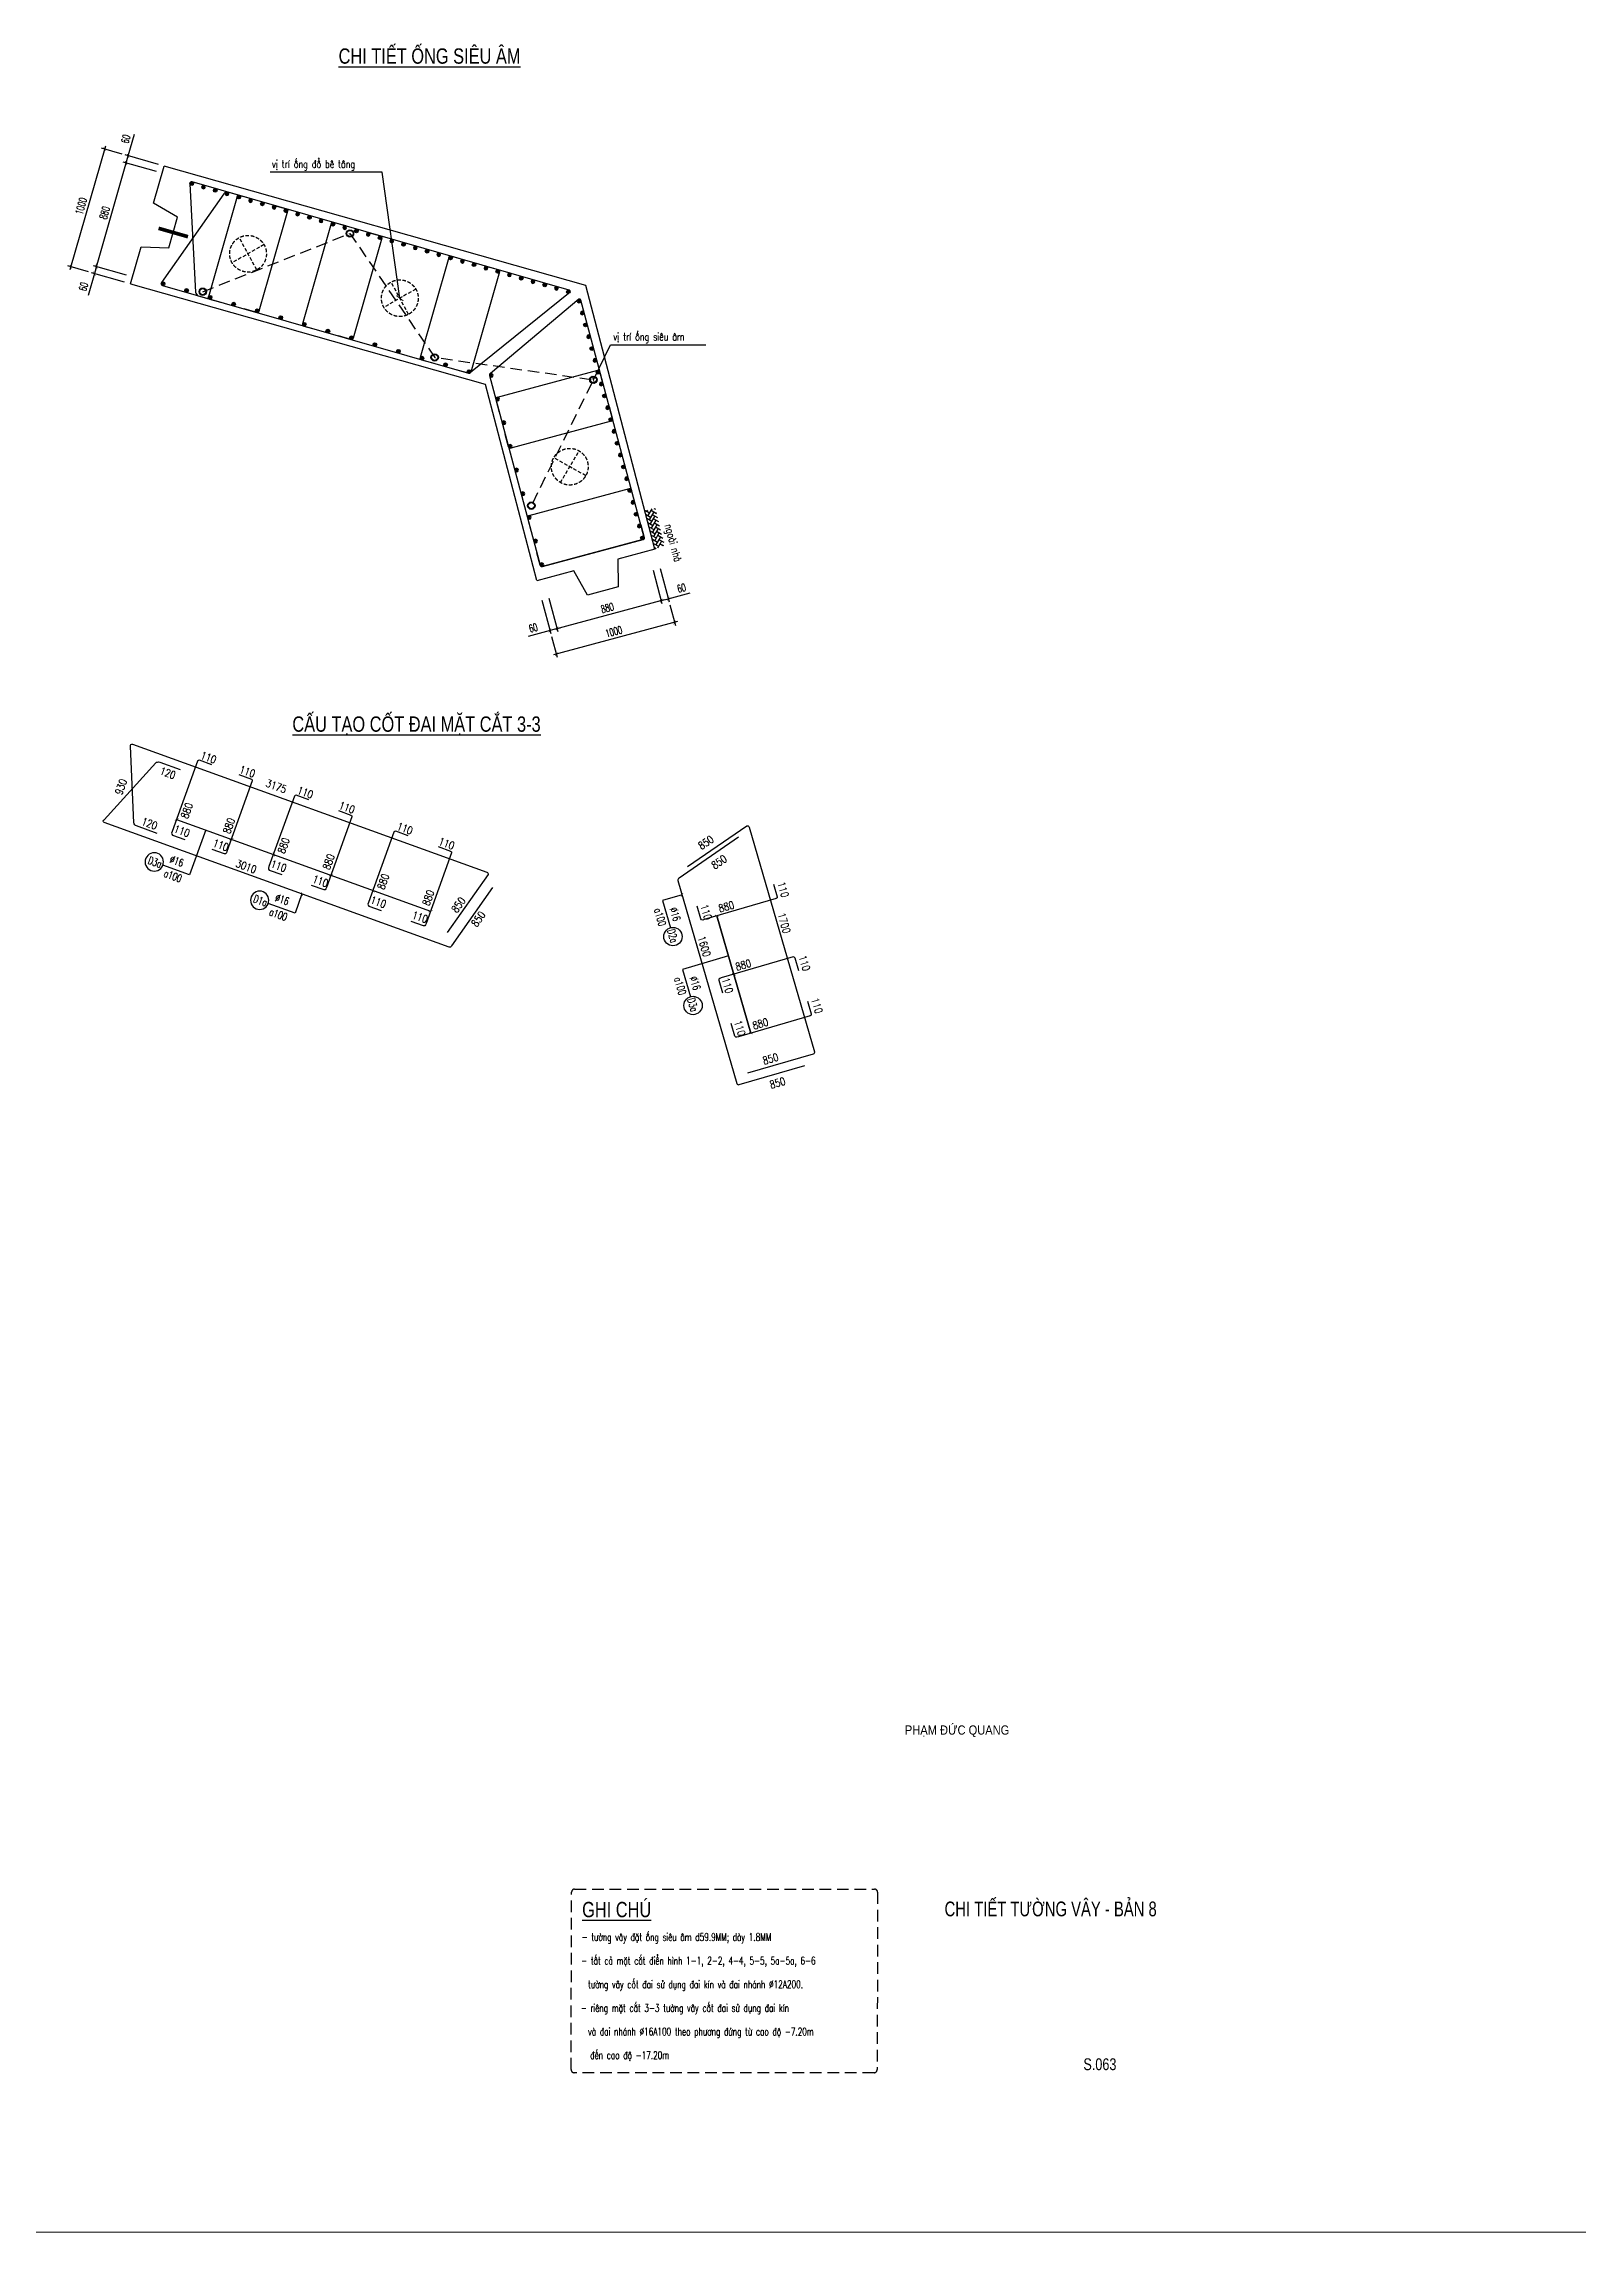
# Model space of a CAD drawing. Header units: millimetres. Extents: x -143483 to 1166745, y -1448440 to -1202244.
# Drawn here: x 762709 to 812847, y -1285398 to -1213936 of the extents above; entities that cross this region are included whole.
import ezdxf
from ezdxf.enums import TextEntityAlignment as Align

# ---------------------------------------------------------------- set-up
doc = ezdxf.new("R2010")
doc.units = ezdxf.units.MM
doc.header["$LTSCALE"] = 30
doc.header["$PDMODE"] = 3
doc.linetypes.add('DASHED', pattern=[19.05, 12.7, -6.35])
doc.layers.get('0').update_dxf_attribs({"lineweight": 9})
doc.layers.get('Defpoints').update_dxf_attribs({"lineweight": 9})
for name, color, linetype in [('0-Chu khung ten', 7, 'Continuous'), ('ccu11-Cotthep', 9, 'Continuous'), ('ccu11-Dim', 8, 'Continuous'), ('ccu11-Hatch', 8, 'Continuous'), ('ccu11-Manh', 8, 'Continuous'), ('ccu11-Text', 31, 'Continuous'), ('ccu11-Thay', 7, 'Continuous'), ('ccu11-Thep', 4, 'Continuous'), ('ccu11-Thep doc', 4, 'Continuous'), ('ccu11-Thepdai', 6, 'Continuous'), ('Xref_ST_MBDV Cot vach 30.7.2022$0$Xref_ST_MBDV Cot vach 30.7.2022|Xref_ST_MBDV Cot vach 30.7.2022|Xref_ST_MBDV Cot vach 30.7.2022|Xref_ST_MBDV Cot vach 30.7.2022|ccu12-Thay', 7, 'Continuous')]:
    doc.layers.add(name, color=color, linetype=linetype)
doc.layers.add('ccu11-Khuat', color=9, linetype='DASHED', lineweight=30)
doc.layers.add('Vicom_thep doc', color=1, linetype='Continuous', lineweight=35)
doc.styles.add('ccu11-dim', font='vnsimli.shx', dxfattribs={"width": 0.65, "bigfont": 'bigfont.shx'})
doc.styles.add('ccu11-VnAvantH', font='VHAVAN.TTF')
doc.styles.add('ccu11-VnAvH-B', font='VHAVANB.TTF')
doc.styles.add('ccu11-vnsimli', font='vnsimli.shx', dxfattribs={"width": 0.8, "bigfont": 'vns.shx'})
doc.styles.add('ccu11-vnsimple', font='vnsimple.shx', dxfattribs={"bigfont": 'bigfont.shx'})
doc.styles.add('ccu11_simli', font='vnsimli.shx', dxfattribs={"width": 0.8})
doc.styles.add('LoGoTTAs1', font='VHARIAL.TTF')
doc.styles.add('LoGoTTAs2', font='VHAVAN.TTF')
doc.styles.add('VNARIALH', font='VHARIAL.TTF')
doc.dimstyles.new('ccu11-100', dxfattribs={"dimscale": 100, "dimtxt": 2.5, "dimasz": 1, "dimexe": 1, "dimexo": 2, "dimgap": 1, "dimtad": 1, "dimdec": 0, "dimdsep": 46, "dimtxsty": 'ccu11-dim', "dimblk": 'ARCHTICK', "dimcen": -1, "dimdle": 1, "dimclrd": 256, "dimclre": 256, "dimclrt": 3, "dimadec": 0, "dimazin": 2, "dimtfac": 0.1, "dimtdec": 0, "dimtmove": 0, "dimatfit": 1, "dimldrblk": 'ARCHTICK', "dimfxl": 0, "dimtvp": 0.833333, "dimtolj": 1, "dimtzin": 12, "dimarcsym": 0})
doc.dimstyles.new('ccu11-100x4', dxfattribs={"dimscale": 100, "dimtxt": 2.5, "dimasz": 1, "dimexe": 1, "dimexo": 2, "dimgap": 1, "dimtad": 1, "dimdec": 0, "dimlfac": 0.25, "dimdsep": 46, "dimtxsty": 'ccu11-dim', "dimblk": 'ARCHTICK', "dimcen": -1, "dimdle": 1, "dimclrd": 256, "dimclre": 256, "dimclrt": 3, "dimadec": 0, "dimazin": 2, "dimtfac": 0.1, "dimtdec": 0, "dimtmove": 0, "dimatfit": 1, "dimldrblk": 'ARCHTICK', "dimfxl": 0, "dimtvp": 0.833333, "dimtolj": 1, "dimtzin": 12, "dimarcsym": 0})

# ---------------------------------------------------------------- blocks, each defined once
blk = doc.blocks.new('_ARCHTICK')
at = {"color": 0, "linetype": 'ByBlock', "const_width": 0.15}
blk.add_lwpolyline([(-0.5, -0.5), (0.5, 0.5)], dxfattribs=at)
blk = doc.blocks.new('*D3119')
at = {"layer": 'ccu11-Dim', "linetype": 'ByBlock', "lineweight": -2, "ltscale": 30, "transparency": 16777216}
for p, q in [((765466, -1217596), (765669, -1216885)), ((766454, -1217879), (765369, -1217568)), ((765399, -1217826), (765466, -1217596)), ((766388, -1218110), (765303, -1217799)), ((765399, -1217826), (765372, -1217923))]:
    blk.add_line(p, q, dxfattribs=at)
at = {"layer": 'Defpoints', "color": 0, "linetype": 'ByBlock', "ltscale": 30, "transparency": 16777216}
for p in [(765399, -1217826), (766580, -1218165), (766646, -1217934)]:
    blk.add_point(p, dxfattribs=at)
at = {"layer": 'ccu11-Dim', "linetype": 'ByBlock', "lineweight": -2, "ltscale": 30, "transparency": 16777216, "xscale": 100, "yscale": 100, "zscale": 100}
for p, rotation in [((765466, -1217596), 254.0000000005541), ((765399, -1217826), 74.0000000005541)]:
    blk.add_blockref('_ARCHTICK', p, dxfattribs=dict(at, rotation=rotation))
at = {"layer": 'ccu11-Dim', "color": 3, "linetype": 'ByBlock', "ltscale": 30, "transparency": 16777216, "insert": (765389, -1217045), "char_height": 250, "attachment_point": 5, "rotation": 74, "style": 'ccu11-dim'}
blk.add_mtext('\\A1;60', dxfattribs=at)
blk = doc.blocks.new('*D3120')
at = {"layer": 'ccu11-Dim', "linetype": 'ByBlock', "lineweight": -2, "ltscale": 30, "transparency": 16777216}
for p, q in [((765427, -1217730), (764402, -1221306)), ((766388, -1218110), (765303, -1217799)), ((765418, -1221494), (764333, -1221183))]:
    blk.add_line(p, q, dxfattribs=at)
at = {"layer": 'Defpoints', "color": 0, "linetype": 'ByBlock', "ltscale": 30, "transparency": 16777216}
for p in [(766580, -1218165), (764429, -1221210), (765610, -1221549)]:
    blk.add_point(p, dxfattribs=at)
at = {"layer": 'ccu11-Dim', "linetype": 'ByBlock', "lineweight": -2, "ltscale": 30, "transparency": 16777216, "xscale": 100, "yscale": 100, "zscale": 100}
for p, rotation in [((765399, -1217826), 74.0000000005541), ((764429, -1221210), 254.0000000005541)]:
    blk.add_blockref('_ARCHTICK', p, dxfattribs=dict(at, rotation=rotation))
at = {"layer": 'ccu11-Dim', "color": 3, "linetype": 'ByBlock', "ltscale": 30, "transparency": 16777216, "insert": (764698, -1219456), "char_height": 250, "attachment_point": 5, "rotation": 74, "style": 'ccu11-dim'}
blk.add_mtext('\\A1;880', dxfattribs=at)
blk = doc.blocks.new('*D3121')
at = {"layer": 'ccu11-Dim', "linetype": 'ByBlock', "lineweight": -2, "ltscale": 30, "transparency": 16777216}
for p, q in [((765418, -1221494), (764333, -1221183)), ((764429, -1221210), (764363, -1221441)), ((764429, -1221210), (764457, -1221114)), ((764363, -1221441), (764159, -1222152)), ((765352, -1221724), (764267, -1221413))]:
    blk.add_line(p, q, dxfattribs=at)
at = {"layer": 'Defpoints', "color": 0, "linetype": 'ByBlock', "ltscale": 30, "transparency": 16777216}
for p in [(764429, -1221210), (765544, -1221779), (765610, -1221549)]:
    blk.add_point(p, dxfattribs=at)
at = {"layer": 'ccu11-Dim', "linetype": 'ByBlock', "lineweight": -2, "ltscale": 30, "transparency": 16777216, "xscale": 100, "yscale": 100, "zscale": 100}
for p, rotation in [((764429, -1221210), 254.0000000005541), ((764363, -1221441), 74.0000000005541)]:
    blk.add_blockref('_ARCHTICK', p, dxfattribs=dict(at, rotation=rotation))
at = {"layer": 'ccu11-Dim', "color": 3, "linetype": 'ByBlock', "ltscale": 30, "transparency": 16777216, "insert": (764007, -1221867), "char_height": 250, "attachment_point": 5, "rotation": 74, "style": 'ccu11-dim'}
blk.add_mtext('\\A1;60', dxfattribs=at)
blk = doc.blocks.new('*D3122')
at = {"layer": 'ccu11-Dim', "linetype": 'ByBlock', "lineweight": -2, "ltscale": 30, "transparency": 16777216}
for p, q in [((764724, -1217279), (763566, -1221316)), ((765273, -1217541), (764600, -1217348)), ((764171, -1221386), (763498, -1221193))]:
    blk.add_line(p, q, dxfattribs=at)
at = {"layer": 'Defpoints', "color": 0, "linetype": 'ByBlock', "ltscale": 30, "transparency": 16777216}
for p in [(765466, -1217596), (763594, -1221220), (764363, -1221441)]:
    blk.add_point(p, dxfattribs=at)
at = {"layer": 'ccu11-Dim', "linetype": 'ByBlock', "lineweight": -2, "ltscale": 30, "transparency": 16777216, "xscale": 100, "yscale": 100, "zscale": 100}
for p, rotation in [((764697, -1217375), 74.0000000005541), ((763594, -1221220), 254.0000000005541)]:
    blk.add_blockref('_ARCHTICK', p, dxfattribs=dict(at, rotation=rotation))
at = {"layer": 'ccu11-Dim', "color": 3, "linetype": 'ByBlock', "ltscale": 30, "transparency": 16777216, "insert": (763929, -1219236), "char_height": 250, "attachment_point": 5, "rotation": 74, "style": 'ccu11-dim'}
blk.add_mtext('\\A1;1000', dxfattribs=at)
blk = doc.blocks.new('*D3123')
at = {"layer": 'ccu11-Dim', "linetype": 'ByBlock', "lineweight": -2, "ltscale": 30, "transparency": 16777216}
for p, q in [((782617, -1231128), (782909, -1232218)), ((782849, -1231066), (783141, -1232155)), ((783115, -1232059), (783829, -1231867)), ((782883, -1232121), (782786, -1232147)), ((782883, -1232121), (783115, -1232059))]:
    blk.add_line(p, q, dxfattribs=at)
at = {"layer": 'Defpoints', "color": 0, "linetype": 'ByBlock', "ltscale": 30, "transparency": 16777216}
for p in [(782565, -1230934), (782797, -1230872), (782883, -1232121)]:
    blk.add_point(p, dxfattribs=at)
at = {"layer": 'ccu11-Dim', "linetype": 'ByBlock', "lineweight": -2, "ltscale": 30, "transparency": 16777216, "xscale": 100, "yscale": 100, "zscale": 100}
for p, rotation in [((783115, -1232059), 194.9999999956366), ((782883, -1232121), 14.99999999563664)]:
    blk.add_blockref('_ARCHTICK', p, dxfattribs=dict(at, rotation=rotation))
at = {"layer": 'ccu11-Dim', "color": 3, "linetype": 'ByBlock', "ltscale": 30, "transparency": 16777216, "insert": (783547, -1231710), "char_height": 250, "attachment_point": 5, "rotation": 15, "style": 'ccu11-dim'}
blk.add_mtext('\\A1;60', dxfattribs=at)
blk = doc.blocks.new('*D3124')
at = {"layer": 'ccu11-Dim', "linetype": 'ByBlock', "lineweight": -2, "ltscale": 30, "transparency": 16777216}
for p, q in [((782617, -1231128), (782909, -1232218)), ((779217, -1232039), (779509, -1233129)), ((782980, -1232095), (779386, -1233058))]:
    blk.add_line(p, q, dxfattribs=at)
at = {"layer": 'Defpoints', "color": 0, "linetype": 'ByBlock', "ltscale": 30, "transparency": 16777216}
for p in [(782565, -1230934), (779165, -1231845), (779483, -1233032)]:
    blk.add_point(p, dxfattribs=at)
at = {"layer": 'ccu11-Dim', "linetype": 'ByBlock', "lineweight": -2, "ltscale": 30, "transparency": 16777216, "xscale": 100, "yscale": 100, "zscale": 100}
for p, rotation in [((782883, -1232121), 14.99999999563664), ((779483, -1233032), 194.9999999956366)]:
    blk.add_blockref('_ARCHTICK', p, dxfattribs=dict(at, rotation=rotation))
at = {"layer": 'ccu11-Dim', "color": 3, "linetype": 'ByBlock', "ltscale": 30, "transparency": 16777216, "insert": (781125, -1232359), "char_height": 250, "attachment_point": 5, "rotation": 15, "style": 'ccu11-dim'}
blk.add_mtext('\\A1;880', dxfattribs=at)
blk = doc.blocks.new('*D3125')
at = {"layer": 'ccu11-Dim', "linetype": 'ByBlock', "lineweight": -2, "ltscale": 30, "transparency": 16777216}
for p, q in [((778985, -1232101), (779277, -1233191)), ((779217, -1232039), (779509, -1233129)), ((779251, -1233094), (778537, -1233286)), ((779483, -1233032), (779251, -1233094)), ((779483, -1233032), (779579, -1233006))]:
    blk.add_line(p, q, dxfattribs=at)
at = {"layer": 'Defpoints', "color": 0, "linetype": 'ByBlock', "ltscale": 30, "transparency": 16777216}
for p in [(778933, -1231908), (779165, -1231845), (779483, -1233032)]:
    blk.add_point(p, dxfattribs=at)
at = {"layer": 'ccu11-Dim', "linetype": 'ByBlock', "lineweight": -2, "ltscale": 30, "transparency": 16777216, "xscale": 100, "yscale": 100, "zscale": 100}
for p, rotation in [((779251, -1233094), 14.99999999563664), ((779483, -1233032), 194.9999999956366)]:
    blk.add_blockref('_ARCHTICK', p, dxfattribs=dict(at, rotation=rotation))
at = {"layer": 'ccu11-Dim', "color": 3, "linetype": 'ByBlock', "ltscale": 30, "transparency": 16777216, "insert": (778702, -1233008), "char_height": 250, "attachment_point": 5, "rotation": 15, "style": 'ccu11-dim'}
blk.add_mtext('\\A1;60', dxfattribs=at)
blk = doc.blocks.new('*D3126')
at = {"layer": 'ccu11-Dim', "linetype": 'ByBlock', "lineweight": -2, "ltscale": 30, "transparency": 16777216}
for p, q in [((783167, -1232252), (783348, -1232928)), ((779303, -1233287), (779484, -1233963)), ((783418, -1232806), (779362, -1233893))]:
    blk.add_line(p, q, dxfattribs=at)
at = {"layer": 'Defpoints', "color": 0, "linetype": 'ByBlock', "ltscale": 30, "transparency": 16777216}
for p in [(783115, -1232059), (779251, -1233094), (779458, -1233867)]:
    blk.add_point(p, dxfattribs=at)
at = {"layer": 'ccu11-Dim', "linetype": 'ByBlock', "lineweight": -2, "ltscale": 30, "transparency": 16777216, "xscale": 100, "yscale": 100, "zscale": 100}
for p, rotation in [((783322, -1232832), 14.99999999563664), ((779458, -1233867), 194.9999999956366)]:
    blk.add_blockref('_ARCHTICK', p, dxfattribs=dict(at, rotation=rotation))
at = {"layer": 'ccu11-Dim', "color": 3, "linetype": 'ByBlock', "ltscale": 30, "transparency": 16777216, "insert": (781332, -1233132), "char_height": 250, "attachment_point": 5, "rotation": 15, "style": 'ccu11-dim'}
blk.add_mtext('\\A1;1000', dxfattribs=at)
blk = doc.blocks.new('MCT')
at = {"ltscale": 0.005}
for p, q in [((-0.49, 0), (0.49, 0)), ((0.35, -0.35), (-0.35, 0.35)), ((-0.35, -0.35), (0.35, 0.35)), ((0, -0.49), (0, 0.49))]:
    blk.add_line(p, q, dxfattribs=at)
blk.add_circle((0, 0), 0.492, dxfattribs=at)
blk = doc.blocks.new('*U1174')
at = {"layer": 'ccu11-Thep doc', "xscale": -121.9200000001001, "yscale": 121.9200000001001, "zscale": 121.92, "rotation": 270}
blk.add_blockref('MCT', (0, 0), dxfattribs=at)
blk = doc.blocks.new('*U1175')
at = {"layer": 'ccu11-Thep doc', "color": 0, "linetype": 'ByBlock', "lineweight": -2, "transparency": 16777216}
for p in [(0, 0), (800, 0), (1600, 0), (2400, 0), (3200, 0), (4000, 0), (4800, 0), (5600, 0), (6400, 0), (7200, 0), (8000, 0), (8800, 0), (9600, 0), (10400, 0), (11200, 0), (12000, 0), (12800, 0)]:
    blk.add_blockref('*U1174', p, dxfattribs=at)
blk = doc.blocks.new('*U1180')
at = {"layer": 'ccu11-Thep doc', "xscale": -121.9200000001001, "yscale": 121.9200000001001, "zscale": 121.92, "rotation": 270}
blk.add_blockref('MCT', (0, 0), dxfattribs=at)
blk = doc.blocks.new('*U1181')
at = {"layer": 'ccu11-Thep doc', "color": 0, "linetype": 'ByBlock', "lineweight": -2, "transparency": 16777216}
for p in [(0, 0), (800, 0), (1600, 0), (2400, 0), (3200, 0), (4000, 0), (4800, 0), (5600, 0), (6400, 0), (7200, 0), (8000, 0), (8800, 0), (9600, 0), (10400, 0)]:
    blk.add_blockref('*U1180', p, dxfattribs=at)
blk = doc.blocks.new('*U1184')
at = {"layer": 'ccu11-Thep doc', "xscale": -121.9200000001001, "yscale": 121.9200000001001, "zscale": 121.92, "rotation": 270}
blk.add_blockref('MCT', (0, 0), dxfattribs=at)
blk = doc.blocks.new('*U1185')
at = {"layer": 'ccu11-Thep doc', "color": 0, "linetype": 'ByBlock', "lineweight": -2, "transparency": 16777216}
for p in [(0, 0), (800, 0), (1600, 0), (2400, 0), (3200, 0), (4000, 0), (4800, 0), (5600, 0), (6400, 0), (7200, 0), (8000, 0)]:
    blk.add_blockref('*U1184', p, dxfattribs=at)
blk = doc.blocks.new('*U1182')
at = {"layer": 'ccu11-Thep doc', "xscale": -121.9200000001001, "yscale": 121.9200000001001, "zscale": 121.92, "rotation": 270}
blk.add_blockref('MCT', (0, 0), dxfattribs=at)
blk = doc.blocks.new('*U1183')
at = {"layer": 'ccu11-Thep doc', "color": 0, "linetype": 'ByBlock', "lineweight": -2, "transparency": 16777216}
for p in [(0, 0), (800, 0), (1600, 0), (2400, 0), (3200, 0), (4000, 0), (4800, 0), (5600, 0), (6400, 0)]:
    blk.add_blockref('*U1182', p, dxfattribs=at)
blk = doc.blocks.new('ccu11_block_thep')
at = {"layer": 'ccu11-Thep', "color": 3}
for p, q in [((-0.4, 0), (0.4, 0)), ((-0.28, 0.28), (0.28, -0.28)), ((0.28, 0.28), (-0.28, -0.28)), ((0, 0.4), (0, -0.4))]:
    blk.add_line(p, q, dxfattribs=at)
at = {"layer": 'ccu11-Thep', "color": 1, "const_width": 0.0667}
blk.add_lwpolyline([(-0.4, 0, 1), (0.4, 0, 1), (-0.4, 0, 1)], format="xyb", dxfattribs=at)
at = {"layer": 'ccu11-Thep', "color": 1}
blk.add_circle((0, 0), 0.4, dxfattribs=at)
blk = doc.blocks.new('*U1176')
at = {"layer": 'Vicom_thep doc', "xscale": -150, "yscale": 150, "zscale": 150, "rotation": 180}
blk.add_blockref('ccu11_block_thep', (0, 0), dxfattribs=at)
blk = doc.blocks.new('*U1177')
at = {"layer": 'ccu11-Thep doc', "color": 0, "linetype": 'ByBlock', "lineweight": -2, "transparency": 16777216}
for p in [(0, 0), (800, 0), (1600, 0), (2400, 0), (3200, 0), (4000, 0), (4800, 0), (5600, 0), (6400, 0), (7200, 0), (8000, 0), (8800, 0), (9600, 0), (10400, 0), (11200, 0), (12000, 0)]:
    blk.add_blockref('*U1176', p, dxfattribs=at)
blk = doc.blocks.new('*U1178')
at = {"layer": 'Vicom_thep doc', "xscale": -150, "yscale": 150, "zscale": 150, "rotation": 180}
blk.add_blockref('ccu11_block_thep', (0, 0), dxfattribs=at)
blk = doc.blocks.new('*U1179')
at = {"layer": 'ccu11-Thep doc', "color": 0, "linetype": 'ByBlock', "lineweight": -2, "transparency": 16777216}
for p in [(0, 0), (800, 0), (1600, 0), (2400, 0), (3200, 0), (4000, 0), (4800, 0), (5600, 0), (6400, 0), (7200, 0)]:
    blk.add_blockref('*U1178', p, dxfattribs=at)
blk = doc.blocks.new('ccu11_88_tenbv')
at = {"layer": '0-Chu khung ten', "color": 31, "style": 'LoGoTTAs2', "width": 0.8}
for p in [(-8837, 8052), (-8800, 6853)]:
    blk.add_attdef('...', p, '', height=220, dxfattribs=at)
at = {"layer": '0-Chu khung ten', "color": 31}
for tag, height, style, width, p in [('1', 500, 'VNARIALH', 0.85, (-4500, 3869)), ('2', 500, 'VNARIALH', 0.85, (-4500, 2917)), ('S1-01-1', 700, 'LoGoTTAs1', 0.8, (-2250, 607)), ('1/100', 350, 'VNARIALH', 0.85, (-6750, 229))]:
    blk.add_attdef(tag, text='', height=height, dxfattribs=dict(at, style=style, width=width)).set_placement(p, align=Align.CENTER)
blk = doc.blocks.new('SHD')
at = {"layer": 'ccu11-Cotthep'}
blk.add_circle((300, 0), 300, dxfattribs=at)
at = {"layer": 'ccu11-Cotthep', "color": 31, "style": 'ccu11_simli', "width": 0.8}
blk.add_attdef('DK', text='', height=250, dxfattribs=at).set_placement((-101, 65), align=Align.BOTTOM_RIGHT)
blk.add_attdef('KH', text='', height=250, dxfattribs=at).set_placement((300, 0), align=Align.MIDDLE)
blk.add_attdef('KC', text='', height=250, dxfattribs=at).set_placement((-101, -142), align=Align.TOP_RIGHT)

msp = doc.modelspace()

# ---------------------------------------------------------------- hatches: boundary and pattern name
at = {"layer": 'ccu11-Hatch', "ltscale": 10}
h = msp.add_hatch(dxfattribs=at)
h.set_pattern_fill('AR-HBONE', color=256, scale=25, angle=195, style=0)
h.set_pattern_definition([(330, (1654041.41, 2381298.33), (36.6025404, -136.6025404), [300, -100]), (240, (1654128.02, 2381248.33), (36.6025404, -136.6025404), [300, -100])])
h.paths.add_polyline_path([(782686.23, -1229096.72), (782345.53, -1229188.01), (782680.01, -1230436.33), (782988.94, -1230309.19)])

# ---------------------------------------------------------------- linework, layer by layer
at = {"layer": 'ccu11-Khuat', "ltscale": 0.3}
for p, q in [((769905.55, -1220496.23), (768863.1, -1221090.62)), ((769668.86, -1221321.67), (769099.79, -1220265.19)), ((774864.48, -1221947.39), (773822.03, -1222541.78)), ((774627.79, -1222772.82), (774058.72, -1221716.34)), ((780418.69, -1228040.88), (779372.29, -1227453.46)), ((779589.24, -1228263.13), (780201.74, -1227231.22))]:
    msp.add_line(p, q, dxfattribs=at)
at = {"layer": 'ccu11-Khuat', "flags": 128}
msp.add_lwpolyline([(767903.93, -1222031.67), (772714.64, -1220131.4), (775481.84, -1224177.56), (780666.37, -1224908.66), (778640.17, -1229019.95)], dxfattribs=at)
at = {"layer": 'ccu11-Khuat'}
msp.add_lwpolyline([(780055.01, -1274195.25), (789854.23, -1274195.25, -0.41421356), (789954.23, -1274295.25), (789939.63, -1280088.16, -0.41421356), (789839.63, -1280188.16), (780040.41, -1280188.16, -0.41421356), (779940.41, -1280088.16), (779955.01, -1274295.25, -0.41421356)], format="xyb", close=True, dxfattribs=at)
at = {"layer": 'ccu11-Khuat', "ltscale": 0.3}
for centre in [(769384.33, -1220793.43), (774343.25, -1222244.58), (779895.49, -1227747.17)]:
    msp.add_circle(centre, 600, dxfattribs=at)
at = {"layer": 'ccu11-Thay'}
for p, q in [((766299.03, -1219145.53), (766646.33, -1217934.34)), ((767084.07, -1219599.5), (766299.03, -1219145.53)), ((766797.41, -1220599.22), (767084.07, -1219599.5)), ((765543.78, -1221779.39), (765891.09, -1220568.2)), ((765891.09, -1220568.2), (766797.41, -1220599.22)), ((782680.01, -1230436.33), (781462.95, -1230762.44)), ((780033.38, -1231145.49), (778816.31, -1231471.61)), ((780473.58, -1231938.34), (780033.38, -1231145.49)), ((781462.95, -1230762.44), (781478.14, -1231669.17)), ((781478.14, -1231669.17), (780473.58, -1231938.34))]:
    msp.add_line(p, q, dxfattribs=at)
at = {"layer": 'ccu11-Thay', "ltscale": 30}
for centre, radius in [((772714.64, -1220131.4), 120), ((772714.64, -1220131.4), 100), ((767903.93, -1222031.67), 120), ((767903.93, -1222031.67), 100), ((775481.84, -1224177.56), 120), ((775481.84, -1224177.56), 100), ((780666.37, -1224908.66), 120), ((780666.37, -1224908.66), 100), ((778640.17, -1229019.95), 120), ((778640.17, -1229019.95), 100)]:
    msp.add_circle(centre, radius, dxfattribs=at)
at = {"layer": 'ccu11-Thep', "const_width": 120}
msp.add_lwpolyline([(767421.6, -1220237.24), (766460.34, -1219961.61)], dxfattribs=at)
at = {"layer": 'ccu11-Thepdai'}
for points in [[(769414.17, -1218977.68), (768721.61, -1218779.09, 0.23620228), (768588.61, -1218837.44), (766556.94, -1221736.49, 0.5204497), (766588.96, -1221829.41), (776587.54, -1224696.46, 0.41421356), (776649.39, -1224662.18), (779908.71, -1222038.95, 0.41421356), (779874.43, -1221977.11), (767559.2, -1218445.77, 0.5204497), (767482.81, -1218507.61), (767669.5, -1222042.77, 0.23620228), (767751.37, -1222162.73), (768443.93, -1222361.32)], [(769502.41, -1219002.98), (769098.69, -1218887.21, 0.41421356), (769024.47, -1218928.35), (768087.3, -1222196.64, 0.41421356), (768128.44, -1222270.85), (768532.17, -1222386.62)], [(770232.97, -1219212.46), (770636.7, -1219328.23, -0.41421356), (770677.84, -1219402.45), (769740.67, -1222670.74, -0.41421356), (769666.46, -1222711.87), (769262.73, -1222596.11)], [(772578.45, -1219885.02), (772174.72, -1219769.25, 0.41421356), (772100.51, -1219810.39), (771163.34, -1223078.68, 0.41421356), (771204.48, -1223152.89), (771608.21, -1223268.66)], [(773309.01, -1220094.5), (773712.74, -1220210.27, -0.41421356), (773753.88, -1220284.49), (772816.71, -1223552.78, -0.41421356), (772742.5, -1223593.91), (772338.77, -1223478.15)], [(776423.5, -1220987.57), (776019.77, -1220871.8, 0.41421356), (775945.56, -1220912.94), (775008.39, -1224181.23, 0.41421356), (775049.53, -1224255.44), (775453.26, -1224371.21)], [(777154.09, -1221196.79), (777557.9, -1221312.28, -0.41421356), (777599.09, -1221386.47), (776664.17, -1224655.4, -0.41421356), (776589.98, -1224696.59), (776186.17, -1224581.1)], [(777268.07, -1224766.19), (778929.07, -1230965.16, 0.41421356), (779002.56, -1231007.59), (782296.37, -1230125.02, 0.41421356), (782331.72, -1230063.78), (780254.01, -1222309.67, 0.41421356), (780192.78, -1222274.31), (777303.42, -1224704.96, 0.41421356), (777268.07, -1224766.19)], [(780988.45, -1225050.62), (780879.75, -1224644.94, 0.41421356), (780806.26, -1224602.51), (777522.11, -1225482.49, 0.41421356), (777479.69, -1225555.98), (777588.39, -1225961.67)], [(781185.15, -1225784.73), (781293.86, -1226190.42, -0.41421356), (781251.43, -1226263.9), (777967.28, -1227143.89, -0.41421356), (777893.8, -1227101.46), (777785.09, -1226695.77)], [(782023.73, -1228914.33), (781915.02, -1228508.64, 0.41421356), (781841.54, -1228466.21), (778557.39, -1229346.2, 0.41421356), (778514.96, -1229419.68), (778623.67, -1229825.37)], [(782220.43, -1229648.43), (782329.13, -1230054.12, -0.41421356), (782286.71, -1230127.61), (779002.56, -1231007.59, -0.41421356), (778929.07, -1230965.16), (778820.37, -1230559.47)], [(766416.09, -1239719.48), (765738.44, -1239474.79, -0.26628921), (765655.08, -1239376.57), (765546.07, -1236871.11, -0.64209887), (765609.74, -1236806.19), (777188.73, -1240987.26, -0.41421356), (777224.79, -1241064.08), (775890.78, -1242957.53)], [(777369.39, -1241488.91), (776030.09, -1243396.99, -0.41421356), (775953.28, -1243433.05), (764685.03, -1239364.18, -0.65283078), (764678.85, -1239272.84), (766369.62, -1237419.74, -0.30093739), (766496.51, -1237397.44), (767167.12, -1237639.59)], [(785407.92, -1239847.76), (783469.65, -1241182.81, 0.41421356), (783428.8, -1241257.18), (785356.09, -1247884.14, 0.41421356), (785430.46, -1247925), (787575.56, -1247301.15)], [(783741.53, -1240806.94), (785679.79, -1239471.89, -0.41421356), (785754.16, -1239512.74), (787888.26, -1246850.8, -0.41421356), (787847.4, -1246925.16), (785702.3, -1247549.02)]]:
    msp.add_lwpolyline(points, format="xyb", dxfattribs=at)
at = {"layer": 'ccu11-Thepdai', "flags": 128}
for points in [[(768203.57, -1237479.92), (767799.13, -1237333.88, 0.38911631), (767735.12, -1237363.93), (766904.81, -1239663.38), (766887.04, -1239712.57, 0.38911631), (766917.09, -1239776.58), (767321.53, -1239922.62)], [(769088.47, -1237799.46), (769492.91, -1237945.5, -0.38911631), (769522.96, -1238009.51), (768692.65, -1240308.95), (768674.89, -1240358.14, -0.38911631), (768610.88, -1240388.19), (768206.43, -1240242.15)], [(771364.98, -1238621.48), (770960.54, -1238475.44, 0.38911631), (770896.53, -1238505.49), (770066.22, -1240804.94), (770048.46, -1240854.13, 0.38911631), (770078.5, -1240918.14), (770482.94, -1241064.18)], [(772343.47, -1238974.81), (772747.91, -1239120.85, -0.38911631), (772777.96, -1239184.86), (771947.65, -1241484.31), (771929.89, -1241533.5, -0.38911631), (771865.88, -1241563.54), (771461.44, -1241417.5)], [(774619.98, -1239796.84), (774215.54, -1239650.8, 0.38911631), (774151.53, -1239680.84), (773321.22, -1241980.29), (773303.46, -1242029.48, 0.38911631), (773333.5, -1242093.49), (773737.94, -1242239.53)], [(775598.48, -1240150.16), (776002.92, -1240296.2, -0.38911631), (776032.96, -1240360.21), (775202.65, -1242659.66), (775184.89, -1242708.85, -0.38911631), (775120.88, -1242738.9), (774716.44, -1242592.86)], [(786553.72, -1241376.64), (786673.8, -1241789.54, -0.38911631), (786639.76, -1241851.51), (784292.25, -1242534.23), (784242.03, -1242548.83, -0.38911631), (784180.06, -1242514.78), (784059.98, -1242101.89)], [(787375.89, -1244203.65), (787255.81, -1243790.76, 0.38911631), (787193.84, -1243756.71), (784846.33, -1244439.42), (784796.12, -1244454.03, 0.38911631), (784762.07, -1244516), (784882.15, -1244928.89)], [(787666.41, -1245202.59), (787786.49, -1245615.49, -0.38911631), (787752.44, -1245677.46), (785404.94, -1246360.18), (785354.72, -1246374.78, -0.38911631), (785292.75, -1246340.73), (785172.67, -1245927.84)]]:
    msp.add_lwpolyline(points, format="xyb", dxfattribs=at)
at = {"layer": 'Defpoints', "color": 2}
msp.add_line((-139032.75, -1285397.81), (1029102.19, -1285397.81), dxfattribs=at)
at = {"layer": 'Xref_ST_MBDV Cot vach 30.7.2022$0$Xref_ST_MBDV Cot vach 30.7.2022|Xref_ST_MBDV Cot vach 30.7.2022|Xref_ST_MBDV Cot vach 30.7.2022|Xref_ST_MBDV Cot vach 30.7.2022|ccu12-Thay', "ltscale": 10}
for p, q in [((780417.54, -1221825.69), (766646.33, -1217934.34)), ((765543.79, -1221779.36), (777129.83, -1225053.3)), ((782680.01, -1230436.33), (780417.54, -1221825.69)), ((777129.83, -1225053.3), (778811.33, -1231452.84))]:
    msp.add_line(p, q, dxfattribs=at)

# ---------------------------------------------------------------- block references
at = {"layer": 'ccu11-Cotthep', "yscale": 100, "zscale": 100}
for p, xscale, rotation in [((768836.79, -1239909.78), 100, 160.1457882837501), ((770225.59, -1240411.27), -100, 160.1457882837502), ((772091.79, -1241085.13), 100, 160.1457882837501), ((773480.59, -1241586.62), -100, 160.1457882837502), ((775346.79, -1242260.49), 100, 160.1457882837501), ((784699.77, -1242415.71), 100, 106.2158157668181), ((785253.85, -1244320.91), 100, 106.2158157668181)]:
    msp.add_blockref('_ARCHTICK', p, dxfattribs=dict(at, xscale=xscale, rotation=rotation))
at = {"layer": 'ccu11-Cotthep'}
ref = msp.add_blockref('SHD', (766602.91, -1240753.06), dxfattribs=dict(at, xscale=-1, rotation=340.1457882837502))
ref.add_attrib('KH', 'D3a', dxfattribs={"color": 31, "height": 250, "rotation": 340.1457883, "style": 'ccu11-vnsimple', "width": 0.7}).set_placement((766344.25, -1240659.67), align=Align.MIDDLE_CENTER)
ref.add_attrib('KC', 'a100', dxfattribs={"color": 31, "height": 250, "rotation": 340.1457883, "style": 'ccu11-vnsimple', "width": 0.7}).set_placement((766972.05, -1240992.68), align=Align.TOP_CENTER)
ref.add_attrib('DK', '`16', dxfattribs={"color": 31, "height": 250, "rotation": 340.1457883, "style": 'ccu11-vnsimple', "width": 0.7}).set_placement((766986.53, -1240811.85), align=Align.BOTTOM_CENTER)
ref = msp.add_blockref('SHD', (770046.15, -1242008.08), dxfattribs=dict(at, xscale=-1, rotation=340.1457882837502))
ref.add_attrib('KH', 'D1a', dxfattribs={"color": 31, "height": 250, "rotation": 340.1457883, "style": 'ccu11-vnsimple', "width": 0.7}).set_placement((769787.5, -1241914.69), align=Align.MIDDLE_CENTER)
ref.add_attrib('KC', 'a100', dxfattribs={"color": 31, "height": 250, "rotation": 340.1457883, "style": 'ccu11-vnsimple', "width": 0.7}).set_placement((770415.29, -1242247.7), align=Align.TOP_CENTER)
ref.add_attrib('DK', '`16', dxfattribs={"color": 31, "height": 250, "rotation": 340.1457883, "style": 'ccu11-vnsimple', "width": 0.7}).set_placement((770429.77, -1242066.87), align=Align.BOTTOM_CENTER)
ref = msp.add_blockref('SHD', (783184.54, -1242802.1), dxfattribs=dict(at, rotation=286.2158157668181))
ref.add_attrib('KH', 'D2a', dxfattribs={"color": 31, "height": 250, "rotation": 286.2158158, "style": 'ccu11-vnsimple', "width": 0.7}).set_placement((783261.34, -1243066.16), align=Align.MIDDLE_CENTER)
ref.add_attrib('KC', 'a100', dxfattribs={"color": 31, "height": 250, "rotation": 286.2158158, "style": 'ccu11-vnsimple', "width": 0.7}).set_placement((782968.84, -1242418.5), align=Align.TOP_CENTER)
ref.add_attrib('DK', '`16', dxfattribs={"color": 31, "height": 250, "rotation": 286.2158158, "style": 'ccu11-vnsimple', "width": 0.7}).set_placement((783150.22, -1242415.52), align=Align.BOTTOM_CENTER)
ref = msp.add_blockref('SHD', (783838.99, -1245052.39), dxfattribs=dict(at, rotation=286.2158157668181))
ref.add_attrib('KH', 'D3a', dxfattribs={"color": 31, "height": 250, "rotation": 286.2158158, "style": 'ccu11-vnsimple', "width": 0.7}).set_placement((783915.78, -1245316.45), align=Align.MIDDLE_CENTER)
ref.add_attrib('KC', 'a100', dxfattribs={"color": 31, "height": 250, "rotation": 286.2158158, "style": 'ccu11-vnsimple', "width": 0.7}).set_placement((783623.28, -1244668.79), align=Align.TOP_CENTER)
ref.add_attrib('DK', '`16', dxfattribs={"color": 31, "height": 250, "rotation": 286.2158158, "style": 'ccu11-vnsimple', "width": 0.7}).set_placement((783804.67, -1244665.81), align=Align.BOTTOM_CENTER)
at = {"layer": 'ccu11-Text'}
ref = msp.add_blockref('ccu11_88_tenbv', (801895.87, -1282074.69), dxfattribs=dict(at, xscale=1.162769734056969, yscale=1.162769734056969, zscale=1.162769734056969))
ref.add_attrib('1', 'CHI TIÕT T¦êNG V¢Y - B¶N 8', dxfattribs={"layer": '0-Chu khung ten', "color": 1, "height": 482.6013, "style": 'ccu11-VnAvantH', "width": 0.75}).set_placement((795608.37, -1274599.38), align=Align.TOP_CENTER)
ref.add_attrib('S1-01-1', 'S.063', dxfattribs={"layer": '0-Chu khung ten', "color": 31, "height": 386.081, "style": 'ccu11-VnAvantH', "width": 0.8}).set_placement((797217.33, -1280105.27), align=Align.CENTER)
ref.add_attrib('...', 'ph¹m ®øc quang', dxfattribs={"layer": '0-Chu khung ten', "color": 1, "height": 301.2672, "style": 'ccu11-VnAvantH', "width": 0.9}).set_placement((792551.41, -1269149.39), align=Align.CENTER)
at = {"layer": 'ccu11-Thep doc', "xscale": -1}
for name, p, rotation in [('*U1175', (779848.28, -1222032.03), 344), ('*U1181', (776605.21, -1224639.11), 344), ('*U1185', (782271.18, -1230069.65), 285)]:
    msp.add_blockref(name, p, dxfattribs=dict(at, rotation=rotation))
at = {"layer": 'ccu11-Thep doc'}
for name, p, rotation in [('*U1177', (767927.17, -1218613.7), 344), ('*U1179', (780304.15, -1222728.61), 285), ('*U1183', (778987.03, -1230949.63), 105)]:
    msp.add_blockref(name, p, dxfattribs=dict(at, rotation=rotation))

# ---------------------------------------------------------------- texts
at = {"layer": 'ccu11-Text', "style": 'ccu11-VnAvH-B', "width": 0.8}
msp.add_text('%%Uchi tiÕt èng siªu ©m', height=500, dxfattribs=at).set_placement((775313.73, -1214587.55), align=Align.CENTER)
at = {"layer": 'ccu11-Text'}
for s, height, style, width, p in [('vÞ trÝ èng ®æ bª t«ng', 250, 'ccu11-vnsimli', 0.75, (770163.76, -1217989.42)), ('vÞ trÝ èng siªu ©m', 250, 'ccu11-vnsimli', 0.75, (781318.87, -1223626.72)), ('%%uGHI CHó', 500, 'ccu11-VnAvH-B', 0.8, (780299.82, -1275111.65))]:
    msp.add_text(s, height=height, dxfattribs=dict(at, style=style, width=width)).set_placement(p)
at = {"layer": 'ccu11-Text', "linetype": 'Continuous', "style": 'ccu11-vnsimli', "width": 0.75}
msp.add_text('ngoµi nhµ', height=250, rotation=285, dxfattribs=at).set_placement((783159.56, -1230263.6), align=Align.CENTER)
at = {"layer": 'ccu11-Text', "color": 6, "style": 'ccu11-VnAvH-B', "width": 0.8}
msp.add_text('%%UcÊu t¹o cèt ®ai mÆt c¾t 3-3', height=500, dxfattribs=at).set_placement((774888.7, -1236401.19), align=Align.CENTER)
at = {"layer": 'ccu11-Text', "style": 'ccu11-vnsimli', "width": 0.8}
for s, rotation, p in [('120', 340.1457883, (766476.92, -1237780.15)), ('110', 340.1457883, (767807.93, -1237272.81)), ('110', 340.1457883, (769077.27, -1237731.16)), ('930', 70.1457883, (765262.01, -1238483.53)), ('3175', 340.1457883, (769939.22, -1238181.72)), ('110', 340.1457883, (770969.34, -1238414.37)), ('880', 70.1457883, (767414.52, -1239260.78)), ('110', 340.1457883, (772332.27, -1238906.51)), ('120', 340.1457883, (765881.52, -1239429.04)), ('110', 340.1457883, (766940.28, -1239675.67)), ('880', 70.1457883, (768792.87, -1239758.49)), ('110', 340.1457883, (774224.34, -1239589.72)), ('850', 34.1033911, (784202.22, -1240264.96)), ('110', 340.1457883, (768209.62, -1240134.02)), ('880', 70.1457883, (770575.93, -1240402.34)), ('880', 70.1457883, (772047.88, -1240933.84)), ('110', 340.1457883, (775587.27, -1240081.87)), ('850', 34.1033911, (784632.94, -1240901.05)), ('3010', 340.1457883, (768960.57, -1240802.95)), ('110', 340.1457883, (770101.69, -1240817.23)), ('110', 340.1457883, (771464.62, -1241309.37)), ('880', 70.1457883, (773830.94, -1241577.69)), ('110', 340.1457883, (773356.69, -1241992.58)), ('880', 70.1457883, (775302.88, -1242109.2)), ('850', 54.4448452, (776212.53, -1242336.38)), ('880', 16.2158158, (784799.46, -1242302.32)), ('110', 286.2158158, (786678.93, -1241344.78)), ('110', 340.1457883, (774719.62, -1242484.72)), ('850', 54.4448452, (776859.54, -1242798.83)), ('110', 286.2158158, (784159.9, -1242077.38)), ('1700', 286.2158158, (786685.08, -1242355.59)), ('1600', 286.2158158, (784073.29, -1243115.17)), ('880', 16.2158158, (785353.54, -1244207.52)), ('110', 286.2158158, (787376.31, -1243742.73)), ('110', 286.2158158, (784857.29, -1244475.33)), ('110', 286.2158158, (787780.97, -1245134.15)), ('110', 286.2158158, (785261.95, -1245866.75)), ('880', 16.2158158, (785912.14, -1246128.27)), ('850', 16.2158158, (786245.38, -1247274.12)), ('850', 16.2158158, (786473.65, -1248059.02))]:
    msp.add_text(s, height=250, rotation=rotation, dxfattribs=at).set_placement(p)
at = {"layer": 'ccu11-Text', "linetype": 'Continuous', "style": 'ccu11-vnsimli', "width": 0.7}
msp.add_text('- t\xadêng v©y ®Æt èng siªu ©m d59.9MM; dµy 1.8MM', height=250, dxfattribs=at).set_placement((780285.21, -1275883.36))
at = {"layer": 'ccu11-Text', "color": 2, "linetype": 'Continuous', "style": 'ccu11-vnsimli', "width": 0.7}
for s, p in [('- tÊt c¶ mÆt c¾t ®iÓn h×nh 1-1, 2-2, 4-4, 5-5, 5a-5a, 6-6', (780270.61, -1276655.07)), ('  t\xadêng v©y cèt ®ai sö dông ®ai kÝn vµ ®ai nh¸nh `12A200.', (780256, -1277426.77))]:
    msp.add_text(s, height=250, dxfattribs=at).set_placement(p)
at = {"layer": 'ccu11-Text', "color": 3, "linetype": 'Continuous', "style": 'ccu11-vnsimli', "width": 0.7}
for s, p in [('- riªng mÆt c¾t 3-3 t\xadêng v©y cèt ®ai sö dông ®ai kÝn', (780256, -1278198.48)), ('  vµ ®ai nh¸nh `16A100 theo ph\xad¬ng ®øng tõ cao ®é -7.20m', (780256, -1278970.19)), ('®Õn cao ®é -17.20m', (780563.85, -1279741.89))]:
    msp.add_text(s, height=250, dxfattribs=at).set_placement(p)

# ---------------------------------------------------------------- dimensions: what is measured, and where the dimension line sits
at = {"layer": 'ccu11-Dim', "linetype": 'ByBlock', "ltscale": 30}
for base, p1, p2, angle, picture, middle in [((765399.37, -1217826.45), (766646.33, -1217934.34), (766580.18, -1218165.04), 74, '*D3119', (765605.54, -1217107.44)), ((764429.13, -1221210.09), (765543.78, -1221779.39), (765609.94, -1221548.68), 254, '*D3121', (764222.95, -1221929.1)), ((782882.95, -1232120.98), (782796.84, -1230872.32), (782565.01, -1230934.44), 15, '*D3123', (783605.44, -1231927.38)), ((779482.89, -1233032.02), (778933.13, -1231907.6), (779164.95, -1231845.48), 195, '*D3125', (778760.39, -1233225.61))]:
    dim = msp.add_linear_dim(base=base, p1=p1, p2=p2, angle=angle, dimstyle='ccu11-100x4', dxfattribs=at)
    dim.commit()
    dim.dimension.update_dxf_attribs({"geometry": picture, "text_midpoint": middle, "dimtype": 160})
for base, p1, p2, angle, picture, middle in [((763593.96, -1221220.29), (765465.52, -1217595.75), (764362.97, -1221440.8), 74, '*D3122', (763928.95, -1219235.74)), ((779458.12, -1233866.88), (783114.77, -1232058.86), (779251.06, -1233094.13), 15, '*D3126', (781331.74, -1233131.9))]:
    dim = msp.add_linear_dim(base=base, p1=p1, p2=p2, angle=angle, dimstyle='ccu11-100x4', dxfattribs=at)
    dim.commit()
    dim.dimension.update_dxf_attribs({"geometry": picture, "text_midpoint": middle})
for base, p1, p2, angle, picture, middle in [((764429.13, -1221210.09), (766580.18, -1218165.04), (765609.94, -1221548.68), 74, '*D3120', (764697.96, -1219456.25)), ((779482.89, -1233032.02), (782565.01, -1230934.44), (779164.95, -1231845.48), 15, '*D3124', (781124.68, -1232359.16))]:
    dim = msp.add_linear_dim(base=base, p1=p1, p2=p2, angle=angle, dimstyle='ccu11-100x4', override={"dimtmove": 1}, dxfattribs=at)
    dim.commit()
    dim.dimension.update_dxf_attribs({"geometry": picture, "text_midpoint": middle})

# ---------------------------------------------------------------- leaders
at = {"layer": 'ccu11-Cotthep', "linetype": 'ByBlock', "ltscale": 30}
for points in [[(768003.85, -1239609.01), (767473.06, -1241078.96), (766599.17, -1240763.41)], [(785080.2, -1243723.8), (783579.52, -1244160.23), (783838.99, -1245052.39)]]:
    msp.add_leader(points, dimstyle='ccu11-100x4', override={"dimldrblk": 'None'}, dxfattribs=at)
for points in [[(767048.94, -1239264.21), (775346.79, -1242260.49)], [(771146.11, -1241697.22), (770919.93, -1242323.6), (770046.15, -1242008.08)], [(783564.58, -1241724.09), (782925.12, -1241910.06), (783184.54, -1242802.1)], [(784699.77, -1242415.71), (785812.46, -1246241.66)], [(785812.46, -1246241.66), (784699.77, -1242415.71)]]:
    msp.add_leader(points, dimstyle='ccu11-100x4', dxfattribs=at)
at = {"layer": 'ccu11-Manh', "linetype": 'ByBlock'}
for points in [[(774343.25, -1222244.58), (773764.01, -1218129.47), (770109.62, -1218129.47)], [(780666.37, -1224908.66), (781232, -1223766.78), (784338.86, -1223766.78)]]:
    msp.add_leader(points, dimstyle='ccu11-100', override={"dimasz": 2, "dimgap": 1, "dimtad": 0}, dxfattribs=at)

doc.saveas('drawing.dxf')
